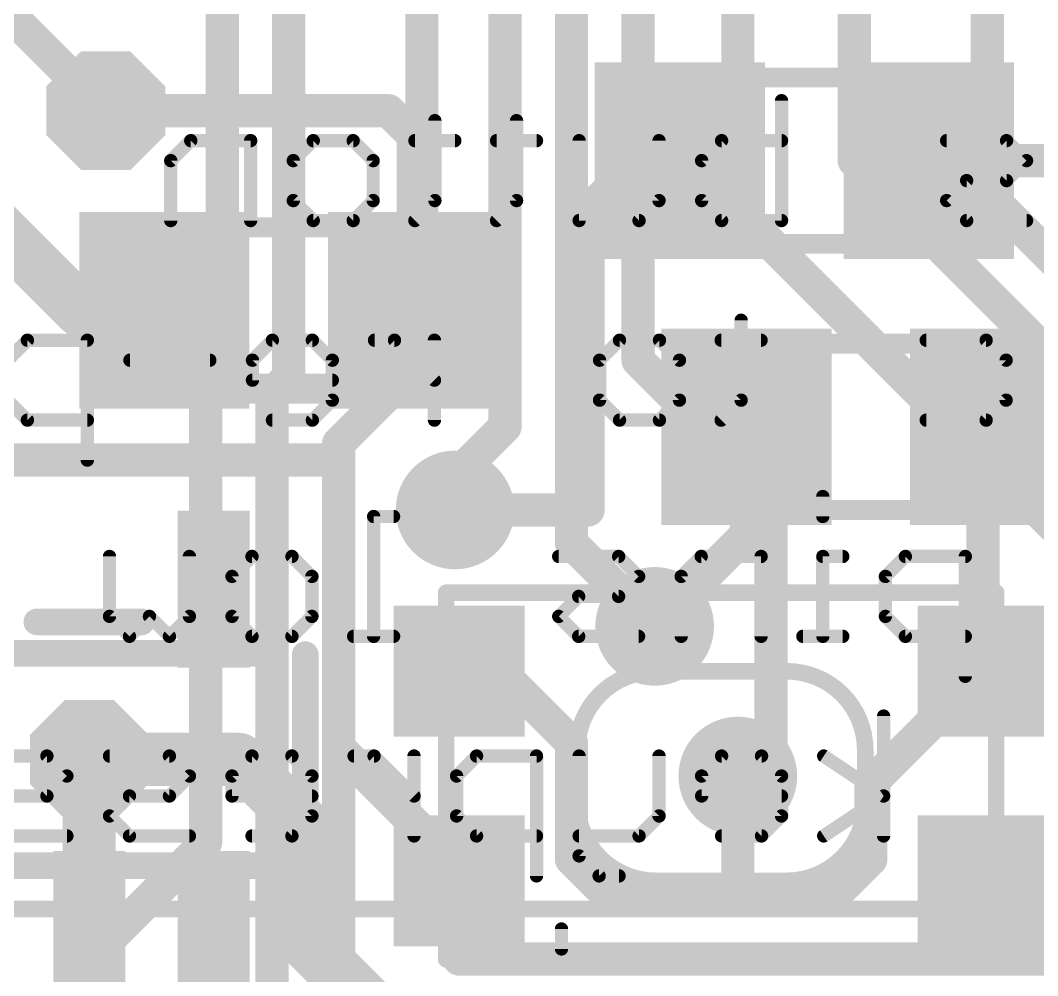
# Model space of a CAD drawing. Extents: x -8.4 to 31.7, y -7.2 to 47.3.
# Drawn here: x 6.97 to 14.74, y 3.17 to 10.47 of the extents above; entities that cross this region are included whole.
import ezdxf

# ---------------------------------------------------------------- set-up
doc = ezdxf.new("R2010")
doc.units = 0
for name, color, linetype in [('1', 12, 'CONTINUOUS'), ('16', 132, 'CONTINUOUS'), ('18', 110, 'CONTINUOUS'), ('21', 4, 'CONTINUOUS'), ('22', 6, 'CONTINUOUS'), ('51', 253, 'CONTINUOUS')]:
    doc.layers.add(name, color=color, linetype=linetype)

# ---------------------------------------------------------------- blocks, each defined once
blk = doc.blocks.new('RECT')
blk.add_solid([(-0.5, -0.5), (0.5, -0.5), (-0.5, 0.5), (0.5, 0.5)])
blk = doc.blocks.new('ROUNDV')
at = {"const_width": 0.5}
blk.add_lwpolyline([(0, -0.25, 1), (0, 0.25, 1), (0, -0.25)], format="xyb", dxfattribs=at)
blk = doc.blocks.new('OCTAGONV')
at = {"const_width": 0.5}
blk.add_lwpolyline([(-0.25, -0.1036), (-0.25, 0.1036), (-0.1036, 0.25), (0.1036, 0.25), (0.25, 0.1036), (0.25, -0.1036), (0.1036, -0.25), (-0.1036, -0.25), (-0.25, -0.1036), (-0.25, 0.1036)], dxfattribs=at)

msp = doc.modelspace()

# ---------------------------------------------------------------- linework, layer by layer
at = {"layer": '1'}
for points, const_width in [([(7.62, 9.779), (9.779, 9.779)], 0.254), ([(9.779, 9.779), (9.967, 9.591)], 0.254), ([(9.967, 9.591), (9.967, 8.255)], 0.254), ([(6.284, 9.398), (7.427, 8.255)], 0.4064), ([(11.303, 9.017), (11.684, 9.398)], 0.254), ([(11.684, 9.398), (12.004, 9.398)], 0.254), ([(13.904, 9.398), (15.367, 9.398)], 0.254), ([(11.303, 6.731), (11.303, 9.017)], 0.254), ([(7.427, 8.255), (8.067, 8.255)], 0.4064), ([(12.512, 7.366), (12.512, 6.543)], 0.254), ([(14.319, 7.273), (14.412, 7.366)], 0.254), ([(14.319, 5.499), (14.319, 7.273)], 0.254), ([(9.398, 7.112), (6.543, 7.112)], 0.254), ([(9.398, 4.915), (9.398, 7.112)], 0.254), ([(10.287, 6.731), (11.303, 6.731)], 0.254), ([(12.512, 6.543), (11.811, 5.842)], 0.254), ([(10.319, 5.499), (10.63, 5.499)], 0.254), ([(10.63, 5.499), (11.176, 4.953)], 0.254), ([(13.462, 4.642), (14.319, 5.499)], 0.254), ([(11.176, 4.953), (11.176, 4.064)], 0.254), ([(7.493, 3.5259), (7.493, 4.826)], 0.4064), ([(8.636, 4.826), (7.493, 4.826)], 0.4064), ([(9.144, 4.318), (8.636, 4.826)], 0.4064), ([(9.398, 4.915), (10.319, 3.994)], 0.254), ([(12.446, 4.699), (12.446, 3.81)], 0.254), ([(13.462, 4.064), (13.462, 4.642)], 0.254), ([(9.144, 3.429), (9.144, 4.318)], 0.4064), ([(10.319, 3.994), (10.319, 3.899)], 0.254), ([(11.176, 4.064), (11.43, 3.81)], 0.254), ([(13.208, 3.81), (13.462, 4.064)], 0.254), ([(10.319, 3.899), (10.319, 3.302)], 0.254), ([(14.319, 3.899), (14.319, 3.302)], 0.254), ([(11.43, 3.81), (12.446, 3.81)], 0.254), ([(12.446, 3.81), (13.208, 3.81)], 0.254), ([(8.443, 3.5259), (8.443, 2.54)], 0.254), ([(9.906, 2.667), (9.144, 3.429)], 0.4064), ([(10.319, 3.302), (14.319, 3.302)], 0.254), ([(14.319, 3.302), (17.399, 3.302)], 0.254)]:
    msp.add_lwpolyline(points, dxfattribs=dict(at, const_width=const_width))
for points, const_width in [([(7.62, 9.8425, 1), (7.62, 9.7155)], 0.127), ([(9.8239, 9.8239, 1), (9.7341, 9.7341)], 0.127), ([(9.779, 9.7155, 1), (9.779, 9.8425)], 0.127), ([(10.0305, 9.591, 1), (9.9035, 9.591)], 0.127), ([(9.9221, 9.5461, 1), (10.0119, 9.6359)], 0.127), ([(11.684, 9.4615, 1), (11.684, 9.3345)], 0.127), ([(11.7289, 9.3531, 1), (11.6391, 9.4429)], 0.127), ([(12.004, 9.3345, 1), (12.004, 9.4615)], 0.127), ([(13.904, 9.4615, 1), (13.904, 9.3345)], 0.127), ([(11.3665, 9.017, 1), (11.2395, 9.017)], 0.127), ([(11.2581, 9.0619, 1), (11.3479, 8.9721)], 0.127), ([(7.427, 8.3566, 1), (7.427, 8.1534)], 0.2032), ([(7.3552, 8.1832, 1), (7.4988, 8.3268)], 0.2032), ([(8.067, 8.1534, 1), (8.067, 8.3566)], 0.2032), ([(9.9035, 8.255, 1), (10.0305, 8.255)], 0.127), ([(12.5755, 7.366, 1), (12.4485, 7.366)], 0.127), ([(14.4569, 7.3211, 1), (14.3671, 7.4109)], 0.127), ([(14.3825, 7.273, 1), (14.2555, 7.273)], 0.127), ([(14.2741, 7.3179, 1), (14.3639, 7.2281)], 0.127), ([(9.4615, 7.112, 1), (9.3345, 7.112)], 0.127), ([(9.398, 7.0485, 1), (9.398, 7.1755)], 0.127), ([(10.287, 6.7945, 1), (10.287, 6.6675)], 0.127), ([(11.303, 6.6675, 1), (11.303, 6.7945)], 0.127), ([(11.2395, 6.731, 1), (11.3665, 6.731)], 0.127), ([(12.4485, 6.543, 1), (12.5755, 6.543)], 0.127), ([(12.5569, 6.4981, 1), (12.4671, 6.5879)], 0.127), ([(11.7661, 5.8869, 1), (11.8559, 5.7971)], 0.127), ([(10.319, 5.5625, 1), (10.319, 5.4355)], 0.127), ([(10.6749, 5.5439, 1), (10.5851, 5.4541)], 0.127), ([(10.63, 5.4355, 1), (10.63, 5.5625)], 0.127), ([(14.3639, 5.4541, 1), (14.2741, 5.5439)], 0.127), ([(14.2555, 5.499, 1), (14.3825, 5.499)], 0.127), ([(11.2395, 4.953, 1), (11.1125, 4.953)], 0.127), ([(11.1311, 4.9081, 1), (11.2209, 4.9979)], 0.127), ([(7.5946, 4.826, 1), (7.3914, 4.826)], 0.2032), ([(7.493, 4.9276, 1), (7.493, 4.7244)], 0.2032), ([(8.7078, 4.8978, 1), (8.5642, 4.7542)], 0.2032), ([(8.636, 4.7244, 1), (8.636, 4.9276)], 0.2032), ([(9.4429, 4.9599, 1), (9.3531, 4.8701)], 0.127), ([(9.3345, 4.915, 1), (9.4615, 4.915)], 0.127), ([(12.5095, 4.699, 1), (12.3825, 4.699)], 0.127), ([(13.5255, 4.642, 1), (13.3985, 4.642)], 0.127), ([(13.4171, 4.6869, 1), (13.5069, 4.5971)], 0.127), ([(9.2456, 4.318, 1), (9.0424, 4.318)], 0.2032), ([(9.0722, 4.2462, 1), (9.2158, 4.3898)], 0.2032), ([(10.3825, 3.994, 1), (10.2555, 3.994)], 0.127), ([(11.2209, 4.1089, 1), (11.1311, 4.0191)], 0.127), ([(11.1125, 4.064, 1), (11.2395, 4.064)], 0.127), ([(13.3985, 4.064, 1), (13.5255, 4.064)], 0.127), ([(13.5069, 4.0191, 1), (13.4171, 4.1089)], 0.127), ([(10.2741, 3.9491, 1), (10.3639, 4.0389)], 0.127), ([(10.3825, 3.899, 1), (10.2555, 3.899)], 0.127), ([(10.2555, 3.899, 1), (10.3825, 3.899)], 0.127), ([(14.3825, 3.899, 1), (14.2555, 3.899)], 0.127), ([(11.43, 3.8735, 1), (11.43, 3.7465)], 0.127), ([(11.3851, 3.7651, 1), (11.4749, 3.8549)], 0.127), ([(12.446, 3.8735, 1), (12.446, 3.7465)], 0.127), ([(12.446, 3.7465, 1), (12.446, 3.8735)], 0.127), ([(13.1631, 3.8549, 1), (13.2529, 3.7651)], 0.127), ([(13.208, 3.7465, 1), (13.208, 3.8735)], 0.127), ([(12.3825, 3.81, 1), (12.5095, 3.81)], 0.127), ([(8.5065, 3.5259, 1), (8.3795, 3.5259)], 0.127), ([(7.3914, 3.5259, 1), (7.5946, 3.5259)], 0.2032), ([(9.2158, 3.5008, 1), (9.0722, 3.3572)], 0.2032), ([(9.0424, 3.429, 1), (9.2456, 3.429)], 0.2032), ([(10.319, 3.3655, 1), (10.319, 3.2385)], 0.127), ([(14.319, 3.3655, 1), (14.319, 3.2385)], 0.127), ([(14.319, 3.2385, 1), (14.319, 3.3655)], 0.127), ([(10.2555, 3.302, 1), (10.3825, 3.302)], 0.127), ([(14.2555, 3.302, 1), (14.3825, 3.302)], 0.127)]:
    msp.add_lwpolyline(points, format="xyb", dxfattribs=dict(at, const_width=const_width))
at = {"layer": '16', "const_width": 0.254}
for points in [[(12.446, 9.017), (12.446, 17.272)], [(10.033, 7.874), (10.033, 14.351)], [(9.017, 7.747), (9.017, 14.224)], [(13.335, 9.398), (13.335, 13.97)], [(10.668, 7.366), (10.668, 13.716)], [(11.176, 6.477), (11.176, 13.462)], [(11.684, 7.874), (11.684, 13.081)], [(8.509, 8.001), (8.509, 10.795)], [(7.62, 9.779), (6.731, 10.668)], [(14.351, 10.668), (14.351, 9.144)], [(13.335, 9.398), (17.018, 5.715)], [(14.351, 9.144), (18.542, 4.953)], [(15.875, 5.588), (12.446, 9.017)], [(8.382, 7.874), (8.509, 8.001)], [(8.382, 4.191), (8.382, 7.874)], [(9.398, 7.239), (10.033, 7.874)], [(12.7, 6.858), (11.684, 7.874)], [(8.89, 7.62), (9.017, 7.747)], [(8.89, 2.54), (8.89, 7.62)], [(10.287, 6.985), (10.668, 7.366)], [(9.398, 3.302), (9.398, 7.239)], [(10.287, 6.731), (10.287, 6.985)], [(12.7, 4.953), (12.7, 6.858)], [(11.811, 5.842), (11.176, 6.477)], [(12.446, 4.699), (12.7, 4.953)], [(7.62, 3.429), (8.382, 4.191)], [(7.62, 1.27), (7.62, 3.429)], [(10.033, 2.667), (9.398, 3.302)]]:
    msp.add_lwpolyline(points, dxfattribs=at)
at = {"layer": '16', "const_width": 0.127}
for points in [[(7.5751, 9.7341, 1), (7.6649, 9.8239)], [(13.3799, 9.4429, 1), (13.2901, 9.3531)], [(13.2715, 9.398, 1), (13.3985, 9.398)], [(14.3959, 9.1889, 1), (14.3061, 9.0991)], [(14.2875, 9.144, 1), (14.4145, 9.144)], [(12.4909, 9.0619, 1), (12.4011, 8.9721)], [(12.3825, 9.017, 1), (12.5095, 9.017)], [(8.5539, 7.9561, 1), (8.4641, 8.0459)], [(8.4455, 8.001, 1), (8.5725, 8.001)], [(8.4455, 7.874, 1), (8.3185, 7.874)], [(8.3371, 7.9189, 1), (8.4269, 7.8291)], [(9.9695, 7.874, 1), (10.0965, 7.874)], [(10.0779, 7.8291, 1), (9.9881, 7.9189)], [(11.7289, 7.9189, 1), (11.6391, 7.8291)], [(11.6205, 7.874, 1), (11.7475, 7.874)], [(9.0619, 7.7021, 1), (8.9721, 7.7919)], [(8.9535, 7.747, 1), (9.0805, 7.747)], [(8.9535, 7.62, 1), (8.8265, 7.62)], [(8.8451, 7.6649, 1), (8.9349, 7.5751)], [(10.7129, 7.3211, 1), (10.6231, 7.4109)], [(10.6045, 7.366, 1), (10.7315, 7.366)], [(9.4615, 7.239, 1), (9.3345, 7.239)], [(9.3531, 7.2839, 1), (9.4429, 7.1941)], [(10.3505, 6.985, 1), (10.2235, 6.985)], [(10.2421, 7.0299, 1), (10.3319, 6.9401)], [(12.7635, 6.858, 1), (12.6365, 6.858)], [(12.6551, 6.8131, 1), (12.7449, 6.9029)], [(10.2235, 6.731, 1), (10.3505, 6.731)], [(11.2209, 6.5219, 1), (11.1311, 6.4321)], [(11.1125, 6.477, 1), (11.2395, 6.477)], [(11.7661, 5.7971, 1), (11.8559, 5.8869)], [(12.7449, 4.9081, 1), (12.6551, 4.9979)], [(12.6365, 4.953, 1), (12.7635, 4.953)], [(12.4011, 4.7439, 1), (12.4909, 4.6541)], [(8.4269, 4.1461, 1), (8.3371, 4.2359)], [(8.3185, 4.191, 1), (8.4455, 4.191)], [(7.6835, 3.429, 1), (7.5565, 3.429)], [(7.5751, 3.4739, 1), (7.6649, 3.3841)], [(9.4429, 3.3469, 1), (9.3531, 3.2571)], [(9.3345, 3.302, 1), (9.4615, 3.302)]]:
    msp.add_lwpolyline(points, format="xyb", dxfattribs=at)
at = {"layer": '21'}
for points, const_width in [([(10.219, 3.299), (10.219, 6.099)], 0.127), ([(10.219, 6.099), (14.419, 6.099)], 0.127), ([(14.419, 6.099), (14.419, 3.299)], 0.127), ([(7.093, 5.876), (7.893, 5.876)], 0.2032), ([(9.143, 5.626), (9.143, 4.026)], 0.2032), ([(11.819, 5.499), (12.819, 5.499)], 0.127), ([(11.219, 4.499), (11.219, 4.899)], 0.127), ([(13.419, 4.899), (13.419, 4.499)], 0.127), ([(12.819, 3.899), (11.819, 3.899)], 0.127), ([(14.419, 3.299), (10.219, 3.299)], 0.127)]:
    msp.add_lwpolyline(points, dxfattribs=dict(at, const_width=const_width))
for points, const_width in [([(10.2508, 6.099, 1), (10.1873, 6.099)], 0.0635), ([(10.219, 6.1307, 1), (10.219, 6.0673)], 0.0635), ([(14.4508, 6.099, 1), (14.3872, 6.099)], 0.0635), ([(14.419, 6.0673, 1), (14.419, 6.1307)], 0.0635), ([(7.093, 5.9268, 1), (7.093, 5.8252)], 0.1016), ([(7.893, 5.8252, 1), (7.893, 5.9268)], 0.1016), ([(9.1938, 5.626, 1), (9.0922, 5.626)], 0.1016), ([(11.819, 5.499, 0.4142), (11.219, 4.899)], 0.127), ([(11.819, 5.5308, 1), (11.819, 5.4673)], 0.0635), ([(11.819, 5.4673, 1), (11.819, 5.5308)], 0.0635), ([(12.819, 5.5308, 1), (12.819, 5.4673)], 0.0635), ([(13.419, 4.899, 0.4142), (12.819, 5.499)], 0.127), ([(12.819, 5.4673, 1), (12.819, 5.5308)], 0.0635), ([(11.2508, 4.899, 1), (11.1873, 4.899)], 0.0635), ([(11.1873, 4.899, 1), (11.2508, 4.899)], 0.0635), ([(13.4508, 4.899, 1), (13.3872, 4.899)], 0.0635), ([(13.3872, 4.899, 1), (13.4508, 4.899)], 0.0635), ([(11.219, 4.499, 0.4142), (11.819, 3.899)], 0.127), ([(11.2508, 4.499, 1), (11.1873, 4.499)], 0.0635), ([(11.1873, 4.499, 1), (11.2508, 4.499)], 0.0635), ([(12.819, 3.899, 0.4142), (13.419, 4.499)], 0.127), ([(13.4508, 4.499, 1), (13.3872, 4.499)], 0.0635), ([(13.3872, 4.499, 1), (13.4508, 4.499)], 0.0635), ([(9.0922, 4.026, 1), (9.1938, 4.026)], 0.1016), ([(11.819, 3.9308, 1), (11.819, 3.8672)], 0.0635), ([(11.819, 3.8672, 1), (11.819, 3.9308)], 0.0635), ([(12.819, 3.9308, 1), (12.819, 3.8672)], 0.0635), ([(12.819, 3.8672, 1), (12.819, 3.9308)], 0.0635), ([(10.219, 3.3308, 1), (10.219, 3.2673)], 0.0635), ([(14.419, 3.2673, 1), (14.419, 3.3308)], 0.0635), ([(10.1873, 3.299, 1), (10.2508, 3.299)], 0.0635), ([(14.3872, 3.299, 1), (14.4508, 3.299)], 0.0635)]:
    msp.add_lwpolyline(points, format="xyb", dxfattribs=dict(at, const_width=const_width))
at = {"layer": '22'}
for points, const_width in [([(12.78, 9.856), (12.78, 8.9408)], 0.1016), ([(10.1328, 9.7035), (10.1328, 9.0933)], 0.1016), ([(10.7564, 9.7035), (10.7564, 9.0933)], 0.1016), ([(8.2685, 9.5509), (8.116, 9.3984)], 0.1016), ([(8.7261, 9.5509), (8.2685, 9.5509)], 0.1016), ([(8.7261, 8.9408), (8.7261, 9.5509)], 0.1016), ([(9.0515, 9.3984), (9.204, 9.5509)], 0.1016), ([(9.204, 9.5509), (9.5091, 9.5509)], 0.1016), ([(9.5091, 9.5509), (9.6616, 9.3984)], 0.1016), ([(10.2853, 9.5509), (9.9802, 9.5509)], 0.1016), ([(10.909, 9.5509), (10.6039, 9.5509)], 0.1016), ([(11.2344, 8.9408), (11.2344, 9.5509)], 0.1016), ([(11.8445, 9.5509), (11.8445, 9.0933)], 0.1016), ([(12.1699, 9.3984), (12.3224, 9.5509)], 0.1016), ([(12.3224, 9.5509), (12.78, 9.5509)], 0.1016), ([(14.4985, 9.5509), (14.0409, 9.5509)], 0.1016), ([(14.651, 9.3984), (14.4985, 9.5509)], 0.1016), ([(8.116, 9.3984), (8.116, 8.9408)], 0.1016), ([(9.0515, 9.0933), (9.0515, 9.3984)], 0.1016), ([(9.6616, 9.3984), (9.6616, 9.0933)], 0.1016), ([(12.1699, 9.0933), (12.1699, 9.3984)], 0.1016), ([(14.4985, 9.2459), (14.651, 9.3984)], 0.1016), ([(14.0409, 9.0933), (14.1935, 9.2459)], 0.1016), ([(14.1935, 9.2459), (14.4985, 9.2459)], 0.1016), ([(9.204, 8.9408), (9.0515, 9.0933)], 0.1016), ([(9.6616, 9.0933), (9.5091, 8.9408)], 0.1016), ([(10.1328, 9.0933), (9.9802, 8.9408)], 0.1016), ([(10.7564, 9.0933), (10.6039, 8.9408)], 0.1016), ([(11.8445, 9.0933), (11.692, 8.9408)], 0.1016), ([(12.3224, 8.9408), (12.1699, 9.0933)], 0.1016), ([(14.1935, 8.9408), (14.0409, 9.0933)], 0.1016), ([(9.5091, 8.9408), (9.204, 8.9408)], 0.1016), ([(11.692, 8.9408), (11.2344, 8.9408)], 0.1016), ([(12.78, 8.9408), (12.3224, 8.9408)], 0.1016), ([(14.651, 8.9408), (14.1935, 8.9408)], 0.1016), ([(12.4716, 8.1795), (12.4716, 7.5693)], 0.1016), ([(7.0211, 8.0269), (6.8686, 7.8744)], 0.1016), ([(7.4787, 8.0269), (7.0211, 8.0269)], 0.1016), ([(7.4787, 7.1117), (7.4787, 8.0269)], 0.1016), ([(8.8922, 8.0269), (8.7397, 7.8744)], 0.1016), ([(9.1972, 8.0269), (8.8922, 8.0269)], 0.1016), ([(9.3498, 7.8744), (9.1972, 8.0269)], 0.1016), ([(9.8243, 8.0269), (9.6718, 8.0269)], 0.1016), ([(10.1294, 7.7219), (9.8243, 8.0269)], 0.1016), ([(10.1294, 7.4168), (10.1294, 8.0269)], 0.1016), ([(11.3903, 7.8744), (11.5428, 8.0269)], 0.1016), ([(11.5428, 8.0269), (11.8479, 8.0269)], 0.1016), ([(11.8479, 8.0269), (12.0004, 7.8744)], 0.1016), ([(12.6241, 8.0269), (12.319, 8.0269)], 0.1016), ([(13.885, 8.0269), (14.3426, 8.0269)], 0.1016), ([(14.3426, 8.0269), (14.4951, 7.8744)], 0.1016), ([(8.4143, 7.8744), (7.8041, 7.8744)], 0.1016), ([(8.7397, 7.8744), (8.7397, 7.7219)], 0.1016), ([(9.3498, 7.5693), (9.3498, 7.8744)], 0.1016), ([(11.3903, 7.5693), (11.3903, 7.8744)], 0.1016), ([(12.0004, 7.8744), (12.0004, 7.5693)], 0.1016), ([(14.4951, 7.8744), (14.4951, 7.5693)], 0.1016), ([(8.7397, 7.7219), (9.3498, 7.7219)], 0.1016), ([(6.8686, 7.5693), (7.0211, 7.4168)], 0.1016), ([(9.1972, 7.4168), (9.3498, 7.5693)], 0.1016), ([(11.5428, 7.4168), (11.3903, 7.5693)], 0.1016), ([(12.0004, 7.5693), (11.8479, 7.4168)], 0.1016), ([(12.4716, 7.5693), (12.319, 7.4168)], 0.1016), ([(14.4951, 7.5693), (14.3426, 7.4168)], 0.1016), ([(7.0211, 7.4168), (7.4787, 7.4168)], 0.1016), ([(8.8922, 7.4168), (9.1972, 7.4168)], 0.1016), ([(11.8479, 7.4168), (11.5428, 7.4168)], 0.1016), ([(14.3426, 7.4168), (13.885, 7.4168)], 0.1016), ([(13.0952, 6.8335), (13.0952, 6.681)], 0.1016), ([(9.8175, 6.681), (9.665, 6.681)], 0.1016), ([(9.665, 6.681), (9.665, 5.7658)], 0.1016), ([(7.6482, 5.9183), (7.6482, 6.3759)], 0.1016), ([(8.2583, 6.3759), (8.2583, 5.9183)], 0.1016), ([(8.5837, 6.2234), (8.7363, 6.3759)], 0.1016), ([(8.7363, 6.3759), (9.0413, 6.3759)], 0.1016), ([(9.0413, 6.3759), (9.1939, 6.2234)], 0.1016), ([(11.536, 6.3759), (11.0785, 6.3759)], 0.1016), ([(11.6886, 6.2234), (11.536, 6.3759)], 0.1016), ([(12.1665, 6.3759), (12.014, 6.2234)], 0.1016), ([(12.6241, 6.3759), (12.1665, 6.3759)], 0.1016), ([(12.6241, 5.7658), (12.6241, 6.3759)], 0.1016), ([(13.2478, 6.3759), (13.0952, 6.3759)], 0.1016), ([(13.0952, 6.3759), (13.0952, 5.7658)], 0.1016), ([(13.7257, 6.3759), (13.5732, 6.2234)], 0.1016), ([(14.1833, 6.3759), (13.7257, 6.3759)], 0.1016), ([(14.1833, 5.4607), (14.1833, 6.3759)], 0.1016), ([(8.5837, 5.9183), (8.5837, 6.2234)], 0.1016), ([(9.1939, 6.2234), (9.1939, 5.9183)], 0.1016), ([(11.536, 6.0709), (11.6886, 6.2234)], 0.1016), ([(12.014, 6.2234), (12.014, 5.7658)], 0.1016), ([(13.5732, 6.2234), (13.5732, 5.9183)], 0.1016), ([(11.0785, 5.9183), (11.231, 6.0709)], 0.1016), ([(11.231, 6.0709), (11.536, 6.0709)], 0.1016), ([(7.8007, 5.7658), (7.6482, 5.9183)], 0.1016), ([(7.9533, 5.9183), (7.8007, 5.7658)], 0.1016), ([(8.1058, 5.7658), (7.9533, 5.9183)], 0.1016), ([(8.2583, 5.9183), (8.1058, 5.7658)], 0.1016), ([(8.7363, 5.7658), (8.5837, 5.9183)], 0.1016), ([(9.1939, 5.9183), (9.0413, 5.7658)], 0.1016), ([(11.231, 5.7658), (11.0785, 5.9183)], 0.1016), ([(13.5732, 5.9183), (13.7257, 5.7658)], 0.1016), ([(9.0413, 5.7658), (8.7363, 5.7658)], 0.1016), ([(9.8175, 5.7658), (9.5125, 5.7658)], 0.1016), ([(11.6886, 5.7658), (11.231, 5.7658)], 0.1016), ([(13.2478, 5.7658), (12.9427, 5.7658)], 0.1016), ([(13.7257, 5.7658), (14.1833, 5.7658)], 0.1016), ([(13.5596, 4.2418), (13.5596, 5.157)], 0.1016), ([(7.1703, 4.8519), (6.7127, 4.8519)], 0.1016), ([(7.3228, 4.6994), (7.1703, 4.8519)], 0.1016), ([(8.1058, 4.8519), (7.6482, 4.8519)], 0.1016), ([(8.2583, 4.6994), (8.1058, 4.8519)], 0.1016), ([(8.7363, 4.8519), (8.5837, 4.6994)], 0.1016), ([(9.0413, 4.8519), (8.7363, 4.8519)], 0.1016), ([(9.1939, 4.6994), (9.0413, 4.8519)], 0.1016), ([(9.6684, 4.8519), (9.5159, 4.8519)], 0.1016), ([(9.9735, 4.5469), (9.6684, 4.8519)], 0.1016), ([(9.9735, 4.2418), (9.9735, 4.8519)], 0.1016), ([(10.4514, 4.8519), (10.2989, 4.6994)], 0.1016), ([(10.909, 4.8519), (10.4514, 4.8519)], 0.1016), ([(10.909, 3.9367), (10.909, 4.8519)], 0.1016), ([(11.2344, 4.8519), (11.2344, 4.0893)], 0.1016), ([(11.8445, 4.8519), (11.8445, 4.3943)], 0.1016), ([(12.3224, 4.8519), (12.1699, 4.6994)], 0.1016), ([(12.6275, 4.8519), (12.3224, 4.8519)], 0.1016), ([(12.78, 4.6994), (12.6275, 4.8519)], 0.1016), ([(13.5596, 4.5469), (13.102, 4.8519)], 0.1016), ([(7.1703, 4.5469), (7.3228, 4.6994)], 0.1016), ([(8.1058, 4.5469), (8.2583, 4.6994)], 0.1016), ([(8.5837, 4.6994), (8.5837, 4.5469)], 0.1016), ([(9.1939, 4.3943), (9.1939, 4.6994)], 0.1016), ([(10.2989, 4.6994), (10.2989, 4.3943)], 0.1016), ([(12.1699, 4.6994), (12.1699, 4.5469)], 0.1016), ([(12.78, 4.3943), (12.78, 4.6994)], 0.1016), ([(6.8652, 4.5469), (7.1703, 4.5469)], 0.1016), ([(7.6482, 4.3943), (7.8007, 4.5469)], 0.1016), ([(7.8007, 4.5469), (8.1058, 4.5469)], 0.1016), ([(8.5837, 4.5469), (9.1939, 4.5469)], 0.1016), ([(12.1699, 4.5469), (12.78, 4.5469)], 0.1016), ([(13.102, 4.2418), (13.5596, 4.5469)], 0.1016), ([(7.8007, 4.2418), (7.6482, 4.3943)], 0.1016), ([(9.0413, 4.2418), (9.1939, 4.3943)], 0.1016), ([(10.2989, 4.3943), (10.4514, 4.2418)], 0.1016), ([(11.8445, 4.3943), (11.692, 4.2418)], 0.1016), ([(12.6275, 4.2418), (12.78, 4.3943)], 0.1016), ([(7.3228, 4.2418), (6.8652, 4.2418)], 0.1016), ([(8.2583, 4.2418), (7.8007, 4.2418)], 0.1016), ([(8.7363, 4.2418), (9.0413, 4.2418)], 0.1016), ([(10.4514, 4.2418), (10.909, 4.2418)], 0.1016), ([(11.692, 4.2418), (11.2344, 4.2418)], 0.1016), ([(12.3224, 4.2418), (12.6275, 4.2418)], 0.1016), ([(11.2344, 4.0893), (11.3869, 3.9367)], 0.1016), ([(11.3869, 3.9367), (11.5394, 3.9367)], 0.1016), ([(19.304, 3.683), (3.556, 3.683)], 0.127), ([(11.0997, 3.5315), (11.0997, 3.379)], 0.1016)]:
    msp.add_lwpolyline(points, dxfattribs=dict(at, const_width=const_width))
at = {"layer": '22', "const_width": 0.0508}
for points in [[(12.8054, 9.856, 1), (12.7546, 9.856)], [(10.1582, 9.7035, 1), (10.1074, 9.7035)], [(10.7818, 9.7035, 1), (10.731, 9.7035)], [(8.2685, 9.5763, 1), (8.2685, 9.5255)], [(8.2865, 9.533, 1), (8.2505, 9.5689)], [(8.7515, 9.5509, 1), (8.7007, 9.5509)], [(8.7261, 9.5255, 1), (8.7261, 9.5763)], [(9.204, 9.5763, 1), (9.204, 9.5255)], [(9.222, 9.533, 1), (9.1861, 9.5689)], [(9.527, 9.5689, 1), (9.4911, 9.533)], [(9.5091, 9.5255, 1), (9.5091, 9.5763)], [(9.9802, 9.5763, 1), (9.9802, 9.5255)], [(10.2853, 9.5255, 1), (10.2853, 9.5763)], [(10.6039, 9.5763, 1), (10.6039, 9.5255)], [(10.909, 9.5255, 1), (10.909, 9.5763)], [(11.2598, 9.5509, 1), (11.209, 9.5509)], [(11.8699, 9.5509, 1), (11.8191, 9.5509)], [(12.3224, 9.5763, 1), (12.3224, 9.5255)], [(12.3404, 9.533, 1), (12.3045, 9.5689)], [(12.78, 9.5255, 1), (12.78, 9.5763)], [(14.0409, 9.5763, 1), (14.0409, 9.5255)], [(14.5165, 9.5689, 1), (14.4806, 9.533)], [(14.4985, 9.5255, 1), (14.4985, 9.5763)], [(8.098, 9.4164, 1), (8.1339, 9.3804)], [(8.1414, 9.3984, 1), (8.0906, 9.3984)], [(9.0335, 9.4164, 1), (9.0695, 9.3804)], [(9.0769, 9.3984, 1), (9.0261, 9.3984)], [(9.687, 9.3984, 1), (9.6362, 9.3984)], [(9.6437, 9.3804, 1), (9.6796, 9.4164)], [(12.1519, 9.4164, 1), (12.1879, 9.3804)], [(12.1953, 9.3984, 1), (12.1445, 9.3984)], [(14.669, 9.3804, 1), (14.6331, 9.4164)], [(14.6331, 9.3804, 1), (14.669, 9.4164)], [(14.1935, 9.2713, 1), (14.1935, 9.2205)], [(14.2114, 9.2279, 1), (14.1755, 9.2638)], [(14.4806, 9.2638, 1), (14.5165, 9.2279)], [(14.4985, 9.2205, 1), (14.4985, 9.2713)], [(9.0695, 9.1113, 1), (9.0335, 9.0754)], [(9.0261, 9.0933, 1), (9.0769, 9.0933)], [(9.6362, 9.0933, 1), (9.687, 9.0933)], [(9.6796, 9.0754, 1), (9.6437, 9.1113)], [(10.1074, 9.0933, 1), (10.1582, 9.0933)], [(10.1507, 9.0754, 1), (10.1148, 9.1113)], [(10.731, 9.0933, 1), (10.7818, 9.0933)], [(10.7744, 9.0754, 1), (10.7385, 9.1113)], [(11.8191, 9.0933, 1), (11.8699, 9.0933)], [(11.8625, 9.0754, 1), (11.8265, 9.1113)], [(12.1879, 9.1113, 1), (12.1519, 9.0754)], [(12.1445, 9.0933, 1), (12.1953, 9.0933)], [(14.0589, 9.1113, 1), (14.023, 9.0754)], [(14.023, 9.1113, 1), (14.0589, 9.0754)], [(8.0906, 8.9408, 1), (8.1414, 8.9408)], [(8.7007, 8.9408, 1), (8.7515, 8.9408)], [(9.204, 8.9662, 1), (9.204, 8.9154)], [(9.1861, 8.9228, 1), (9.222, 8.9588)], [(9.4911, 8.9588, 1), (9.527, 8.9228)], [(9.5091, 8.9154, 1), (9.5091, 8.9662)], [(9.9623, 8.9588, 1), (9.9982, 8.9228)], [(10.586, 8.9588, 1), (10.6219, 8.9228)], [(11.2344, 8.9662, 1), (11.2344, 8.9154)], [(11.209, 8.9408, 1), (11.2598, 8.9408)], [(11.674, 8.9588, 1), (11.7099, 8.9228)], [(11.692, 8.9154, 1), (11.692, 8.9662)], [(12.3224, 8.9662, 1), (12.3224, 8.9154)], [(12.3045, 8.9228, 1), (12.3404, 8.9588)], [(12.7546, 8.9408, 1), (12.8054, 8.9408)], [(12.78, 8.9154, 1), (12.78, 8.9662)], [(14.1935, 8.9662, 1), (14.1935, 8.9154)], [(14.1755, 8.9228, 1), (14.2114, 8.9588)], [(14.651, 8.9154, 1), (14.651, 8.9662)], [(12.497, 8.1795, 1), (12.4462, 8.1795)], [(7.0211, 8.0523, 1), (7.0211, 8.0015)], [(7.0391, 8.009, 1), (7.0032, 8.0449)], [(7.5041, 8.0269, 1), (7.4533, 8.0269)], [(7.4787, 8.0015, 1), (7.4787, 8.0523)], [(8.8922, 8.0523, 1), (8.8922, 8.0015)], [(8.9101, 8.009, 1), (8.8742, 8.0449)], [(9.2152, 8.0449, 1), (9.1793, 8.009)], [(9.1972, 8.0015, 1), (9.1972, 8.0523)], [(9.6718, 8.0523, 1), (9.6718, 8.0015)], [(9.8423, 8.0449, 1), (9.8064, 8.009)], [(9.8243, 8.0015, 1), (9.8243, 8.0523)], [(10.1548, 8.0269, 1), (10.104, 8.0269)], [(11.5428, 8.0523, 1), (11.5428, 8.0015)], [(11.5608, 8.009, 1), (11.5249, 8.0449)], [(11.8658, 8.0449, 1), (11.8299, 8.009)], [(11.8479, 8.0015, 1), (11.8479, 8.0523)], [(12.319, 8.0523, 1), (12.319, 8.0015)], [(12.6241, 8.0015, 1), (12.6241, 8.0523)], [(13.885, 8.0523, 1), (13.885, 8.0015)], [(14.3606, 8.0449, 1), (14.3246, 8.009)], [(14.3426, 8.0015, 1), (14.3426, 8.0523)], [(7.8041, 7.8998, 1), (7.8041, 7.849)], [(8.4143, 7.849, 1), (8.4143, 7.8998)], [(8.7651, 7.8744, 1), (8.7143, 7.8744)], [(9.3752, 7.8744, 1), (9.3244, 7.8744)], [(11.4157, 7.8744, 1), (11.3649, 7.8744)], [(12.0258, 7.8744, 1), (11.975, 7.8744)], [(14.5205, 7.8744, 1), (14.4697, 7.8744)], [(8.7217, 7.8924, 1), (8.7576, 7.8564)], [(9.3318, 7.8564, 1), (9.3677, 7.8924)], [(11.3723, 7.8924, 1), (11.4083, 7.8564)], [(11.9824, 7.8564, 1), (12.0184, 7.8924)], [(14.4772, 7.8564, 1), (14.5131, 7.8924)], [(8.7397, 7.7473, 1), (8.7397, 7.6965)], [(9.3498, 7.6965, 1), (9.3498, 7.7473)], [(8.7143, 7.7219, 1), (8.7651, 7.7219)], [(10.1114, 7.7039, 1), (10.1473, 7.7398)], [(9.3677, 7.5514, 1), (9.3318, 7.5873)], [(11.4083, 7.5873, 1), (11.3723, 7.5514)], [(12.0184, 7.5514, 1), (11.9824, 7.5873)], [(12.4895, 7.5514, 1), (12.4536, 7.5873)], [(14.5131, 7.5514, 1), (14.4772, 7.5873)], [(9.3244, 7.5693, 1), (9.3752, 7.5693)], [(11.3649, 7.5693, 1), (11.4157, 7.5693)], [(11.975, 7.5693, 1), (12.0258, 7.5693)], [(12.4462, 7.5693, 1), (12.497, 7.5693)], [(14.4697, 7.5693, 1), (14.5205, 7.5693)], [(7.0211, 7.4422, 1), (7.0211, 7.3914)], [(7.0032, 7.3988, 1), (7.0391, 7.4348)], [(7.4787, 7.3914, 1), (7.4787, 7.4422)], [(8.8922, 7.4422, 1), (8.8922, 7.3914)], [(9.1793, 7.4348, 1), (9.2152, 7.3988)], [(9.1972, 7.3914, 1), (9.1972, 7.4422)], [(11.5428, 7.4422, 1), (11.5428, 7.3914)], [(11.5249, 7.3988, 1), (11.5608, 7.4348)], [(11.8299, 7.4348, 1), (11.8658, 7.3988)], [(11.8479, 7.3914, 1), (11.8479, 7.4422)], [(12.3011, 7.4348, 1), (12.337, 7.3988)], [(13.885, 7.4422, 1), (13.885, 7.3914)], [(14.3246, 7.4348, 1), (14.3606, 7.3988)], [(14.3426, 7.3914, 1), (14.3426, 7.4422)], [(10.104, 7.4168, 1), (10.1548, 7.4168)], [(7.4533, 7.1117, 1), (7.5041, 7.1117)], [(13.1206, 6.8335, 1), (13.0698, 6.8335)], [(9.665, 6.7064, 1), (9.665, 6.6556)], [(9.6904, 6.681, 1), (9.6396, 6.681)], [(9.8175, 6.6556, 1), (9.8175, 6.7064)], [(13.0698, 6.681, 1), (13.1206, 6.681)], [(7.6736, 6.3759, 1), (7.6228, 6.3759)], [(8.2837, 6.3759, 1), (8.2329, 6.3759)], [(8.7363, 6.4013, 1), (8.7363, 6.3505)], [(8.7542, 6.358, 1), (8.7183, 6.3939)], [(9.0593, 6.3939, 1), (9.0234, 6.358)], [(9.0413, 6.3505, 1), (9.0413, 6.4013)], [(11.0785, 6.4013, 1), (11.0785, 6.3505)], [(11.554, 6.3939, 1), (11.5181, 6.358)], [(11.536, 6.3505, 1), (11.536, 6.4013)], [(12.1665, 6.4013, 1), (12.1665, 6.3505)], [(12.1845, 6.358, 1), (12.1485, 6.3939)], [(12.6495, 6.3759, 1), (12.5987, 6.3759)], [(12.6241, 6.3505, 1), (12.6241, 6.4013)], [(13.0952, 6.4013, 1), (13.0952, 6.3505)], [(13.1206, 6.3759, 1), (13.0698, 6.3759)], [(13.2478, 6.3505, 1), (13.2478, 6.4013)], [(13.7257, 6.4013, 1), (13.7257, 6.3505)], [(13.7437, 6.358, 1), (13.7077, 6.3939)], [(14.2087, 6.3759, 1), (14.1579, 6.3759)], [(14.1833, 6.3505, 1), (14.1833, 6.4013)], [(8.6091, 6.2234, 1), (8.5583, 6.2234)], [(8.5658, 6.2414, 1), (8.6017, 6.2054)], [(9.2193, 6.2234, 1), (9.1685, 6.2234)], [(9.1759, 6.2054, 1), (9.2118, 6.2414)], [(11.7065, 6.2054, 1), (11.6706, 6.2414)], [(11.6706, 6.2054, 1), (11.7065, 6.2414)], [(11.996, 6.2414, 1), (12.0319, 6.2054)], [(12.0394, 6.2234, 1), (11.9886, 6.2234)], [(13.5552, 6.2414, 1), (13.5911, 6.2054)], [(13.5986, 6.2234, 1), (13.5478, 6.2234)], [(11.231, 6.0963, 1), (11.231, 6.0455)], [(11.2489, 6.0529, 1), (11.213, 6.0888)], [(11.5181, 6.0888, 1), (11.554, 6.0529)], [(11.536, 6.0455, 1), (11.536, 6.0963)], [(7.6228, 5.9183, 1), (7.6736, 5.9183)], [(7.6662, 5.9363, 1), (7.6303, 5.9004)], [(7.9712, 5.9363, 1), (7.9353, 5.9004)], [(7.9712, 5.9004, 1), (7.9353, 5.9363)], [(8.2329, 5.9183, 1), (8.2837, 5.9183)], [(8.2763, 5.9004, 1), (8.2404, 5.9363)], [(8.5583, 5.9183, 1), (8.6091, 5.9183)], [(8.6017, 5.9363, 1), (8.5658, 5.9004)], [(9.1685, 5.9183, 1), (9.2193, 5.9183)], [(9.2118, 5.9004, 1), (9.1759, 5.9363)], [(11.0964, 5.9363, 1), (11.0605, 5.9004)], [(11.0605, 5.9363, 1), (11.0964, 5.9004)], [(13.5911, 5.9363, 1), (13.5552, 5.9004)], [(13.5478, 5.9183, 1), (13.5986, 5.9183)], [(7.7828, 5.7838, 1), (7.8187, 5.7478)], [(7.7828, 5.7478, 1), (7.8187, 5.7838)], [(8.0878, 5.7838, 1), (8.1238, 5.7478)], [(8.0878, 5.7478, 1), (8.1238, 5.7838)], [(8.7363, 5.7912, 1), (8.7363, 5.7404)], [(8.7183, 5.7478, 1), (8.7542, 5.7838)], [(9.0234, 5.7838, 1), (9.0593, 5.7478)], [(9.0413, 5.7404, 1), (9.0413, 5.7912)], [(9.5125, 5.7912, 1), (9.5125, 5.7404)], [(9.6396, 5.7658, 1), (9.6904, 5.7658)], [(9.8175, 5.7404, 1), (9.8175, 5.7912)], [(11.231, 5.7912, 1), (11.231, 5.7404)], [(11.213, 5.7478, 1), (11.2489, 5.7838)], [(11.6886, 5.7404, 1), (11.6886, 5.7912)], [(11.9886, 5.7658, 1), (12.0394, 5.7658)], [(12.5987, 5.7658, 1), (12.6495, 5.7658)], [(12.9427, 5.7912, 1), (12.9427, 5.7404)], [(13.0698, 5.7658, 1), (13.1206, 5.7658)], [(13.2478, 5.7404, 1), (13.2478, 5.7912)], [(13.7257, 5.7912, 1), (13.7257, 5.7404)], [(13.7077, 5.7478, 1), (13.7437, 5.7838)], [(14.1833, 5.7404, 1), (14.1833, 5.7912)], [(14.1579, 5.4607, 1), (14.2087, 5.4607)], [(13.585, 5.157, 1), (13.5342, 5.157)], [(7.1883, 4.8699, 1), (7.1523, 4.834)], [(7.1703, 4.8265, 1), (7.1703, 4.8773)], [(7.6482, 4.8773, 1), (7.6482, 4.8265)], [(8.1238, 4.8699, 1), (8.0878, 4.834)], [(8.1058, 4.8265, 1), (8.1058, 4.8773)], [(8.7363, 4.8773, 1), (8.7363, 4.8265)], [(8.7542, 4.834, 1), (8.7183, 4.8699)], [(9.0593, 4.8699, 1), (9.0234, 4.834)], [(9.0413, 4.8265, 1), (9.0413, 4.8773)], [(9.5159, 4.8773, 1), (9.5159, 4.8265)], [(9.6864, 4.8699, 1), (9.6504, 4.834)], [(9.6684, 4.8265, 1), (9.6684, 4.8773)], [(9.9989, 4.8519, 1), (9.9481, 4.8519)], [(10.4514, 4.8773, 1), (10.4514, 4.8265)], [(10.4693, 4.834, 1), (10.4334, 4.8699)], [(10.9344, 4.8519, 1), (10.8836, 4.8519)], [(10.909, 4.8265, 1), (10.909, 4.8773)], [(11.2598, 4.8519, 1), (11.209, 4.8519)], [(11.8699, 4.8519, 1), (11.8191, 4.8519)], [(12.3224, 4.8773, 1), (12.3224, 4.8265)], [(12.3404, 4.834, 1), (12.3045, 4.8699)], [(12.6454, 4.8699, 1), (12.6095, 4.834)], [(12.6275, 4.8265, 1), (12.6275, 4.8773)], [(13.1161, 4.8731, 1), (13.0879, 4.8308)], [(7.3408, 4.6814, 1), (7.3049, 4.7174)], [(7.3049, 4.6814, 1), (7.3408, 4.7174)], [(8.2763, 4.6814, 1), (8.2404, 4.7174)], [(8.2404, 4.6814, 1), (8.2763, 4.7174)], [(8.6091, 4.6994, 1), (8.5583, 4.6994)], [(8.5658, 4.7174, 1), (8.6017, 4.6814)], [(9.2193, 4.6994, 1), (9.1685, 4.6994)], [(9.1759, 4.6814, 1), (9.2118, 4.7174)], [(10.2809, 4.7174, 1), (10.3168, 4.6814)], [(10.3243, 4.6994, 1), (10.2735, 4.6994)], [(12.1519, 4.7174, 1), (12.1879, 4.6814)], [(12.1953, 4.6994, 1), (12.1445, 4.6994)], [(12.8054, 4.6994, 1), (12.7546, 4.6994)], [(12.762, 4.6814, 1), (12.798, 4.7174)], [(7.1523, 4.5648, 1), (7.1883, 4.5289)], [(7.1703, 4.5215, 1), (7.1703, 4.5723)], [(7.8007, 4.5723, 1), (7.8007, 4.5215)], [(7.8187, 4.5289, 1), (7.7828, 4.5648)], [(8.0878, 4.5648, 1), (8.1238, 4.5289)], [(8.1058, 4.5215, 1), (8.1058, 4.5723)], [(8.5837, 4.5723, 1), (8.5837, 4.5215)], [(9.1939, 4.5215, 1), (9.1939, 4.5723)], [(9.9555, 4.5289, 1), (9.9914, 4.5648)], [(12.1699, 4.5723, 1), (12.1699, 4.5215)], [(12.78, 4.5215, 1), (12.78, 4.5723)], [(13.5737, 4.5257, 1), (13.5455, 4.568)], [(13.5455, 4.5257, 1), (13.5737, 4.568)], [(8.5583, 4.5469, 1), (8.6091, 4.5469)], [(12.1445, 4.5469, 1), (12.1953, 4.5469)], [(7.6662, 4.4123, 1), (7.6303, 4.3764)], [(7.6303, 4.4123, 1), (7.6662, 4.3764)], [(9.2118, 4.3764, 1), (9.1759, 4.4123)], [(10.3168, 4.4123, 1), (10.2809, 4.3764)], [(11.8625, 4.3764, 1), (11.8265, 4.4123)], [(12.798, 4.3764, 1), (12.762, 4.4123)], [(9.1685, 4.3943, 1), (9.2193, 4.3943)], [(10.2735, 4.3943, 1), (10.3243, 4.3943)], [(11.8191, 4.3943, 1), (11.8699, 4.3943)], [(12.7546, 4.3943, 1), (12.8054, 4.3943)], [(7.3228, 4.2164, 1), (7.3228, 4.2672)], [(7.8007, 4.2672, 1), (7.8007, 4.2164)], [(7.7828, 4.2238, 1), (7.8187, 4.2598)], [(8.2583, 4.2164, 1), (8.2583, 4.2672)], [(8.7363, 4.2672, 1), (8.7363, 4.2164)], [(9.0234, 4.2598, 1), (9.0593, 4.2238)], [(9.0413, 4.2164, 1), (9.0413, 4.2672)], [(10.4514, 4.2672, 1), (10.4514, 4.2164)], [(10.4334, 4.2238, 1), (10.4693, 4.2598)], [(10.909, 4.2164, 1), (10.909, 4.2672)], [(11.2344, 4.2672, 1), (11.2344, 4.2164)], [(11.674, 4.2598, 1), (11.7099, 4.2238)], [(11.692, 4.2164, 1), (11.692, 4.2672)], [(12.3224, 4.2672, 1), (12.3224, 4.2164)], [(12.6095, 4.2598, 1), (12.6454, 4.2238)], [(12.6275, 4.2164, 1), (12.6275, 4.2672)], [(13.0879, 4.2629, 1), (13.1161, 4.2207)], [(9.9481, 4.2418, 1), (9.9989, 4.2418)], [(13.5342, 4.2418, 1), (13.585, 4.2418)], [(11.2523, 4.1072, 1), (11.2164, 4.0713)], [(11.209, 4.0893, 1), (11.2598, 4.0893)], [(10.8836, 3.9367, 1), (10.9344, 3.9367)], [(11.3869, 3.9621, 1), (11.3869, 3.9113)], [(11.3689, 3.9188, 1), (11.4049, 3.9547)], [(11.5394, 3.9113, 1), (11.5394, 3.9621)], [(11.1251, 3.5315, 1), (11.0743, 3.5315)], [(11.0743, 3.379, 1), (11.1251, 3.379)]]:
    msp.add_lwpolyline(points, format="xyb", dxfattribs=at)
at = {"layer": '51'}
for points, const_width in [([(13.364, 10.033), (12.544, 10.033)], 0.1524), ([(9.427, 8.89), (8.607, 8.89)], 0.1524), ([(13.364, 8.763), (12.544, 8.763)], 0.1524), ([(13.052, 8.001), (13.872, 8.001)], 0.1524), ([(9.427, 7.62), (8.607, 7.62)], 0.1524), ([(13.052, 6.731), (13.872, 6.731)], 0.1524), ([(6.0706, 5.6364), (8.9154, 5.6364)], 0.2032), ([(8.9154, 5.6364), (8.9154, 4.0156)], 0.2032), ([(8.9154, 4.0156), (6.0706, 4.0156)], 0.2032)]:
    msp.add_lwpolyline(points, dxfattribs=dict(at, const_width=const_width))
for points, const_width in [([(12.544, 10.0711, 1), (12.544, 9.9949)], 0.0762), ([(13.364, 9.9949, 1), (13.364, 10.0711)], 0.0762), ([(8.607, 8.9281, 1), (8.607, 8.8519)], 0.0762), ([(9.427, 8.8519, 1), (9.427, 8.9281)], 0.0762), ([(12.544, 8.8011, 1), (12.544, 8.7249)], 0.0762), ([(13.364, 8.7249, 1), (13.364, 8.8011)], 0.0762), ([(13.052, 8.0391, 1), (13.052, 7.9629)], 0.0762), ([(13.872, 7.9629, 1), (13.872, 8.0391)], 0.0762), ([(8.607, 7.6581, 1), (8.607, 7.5819)], 0.0762), ([(9.427, 7.5819, 1), (9.427, 7.6581)], 0.0762), ([(13.052, 6.7691, 1), (13.052, 6.6929)], 0.0762), ([(13.872, 6.6929, 1), (13.872, 6.7691)], 0.0762), ([(8.9662, 5.6364, 1), (8.8646, 5.6364)], 0.1016), ([(8.9154, 5.5856, 1), (8.9154, 5.6872)], 0.1016), ([(8.8646, 4.0156, 1), (8.9662, 4.0156)], 0.1016), ([(8.9154, 3.9648, 1), (8.9154, 4.0664)], 0.1016)]:
    msp.add_lwpolyline(points, format="xyb", dxfattribs=dict(at, const_width=const_width))

# ---------------------------------------------------------------- block references
at = {"layer": '1', "xscale": 1.3, "yscale": 1.5, "rotation": 180}
for p in [(12.004, 9.398), (13.904, 9.398), (8.067, 8.255), (9.967, 8.255)]:
    msp.add_blockref('RECT', p, dxfattribs=at)
at = {"layer": '1'}
for p, xscale, yscale in [((12.512, 7.366), 1.3, 1.5), ((14.412, 7.366), 1.3, 1.5), ((8.443, 6.1261), 0.55, 1.2), ((7.493, 3.5259), 0.55, 1.2), ((8.443, 3.5259), 0.55, 1.2)]:
    msp.add_blockref('RECT', p, dxfattribs=dict(at, xscale=xscale, yscale=yscale))
at = {"layer": '1', "rotation": 180}
for p in [(10.319, 5.499), (14.319, 5.499), (10.319, 3.899), (14.319, 3.899)]:
    msp.add_blockref('RECT', p, dxfattribs=at)
at = {"layer": '18', "xscale": 0.9064, "yscale": 0.9064}
for name, p in [('OCTAGONV', (7.62, 9.779)), ('OCTAGONV', (7.62, 9.779)), ('ROUNDV', (10.287, 6.731)), ('ROUNDV', (10.287, 6.731)), ('ROUNDV', (11.811, 5.842)), ('ROUNDV', (11.811, 5.842)), ('OCTAGONV', (7.493, 4.826)), ('OCTAGONV', (7.493, 4.826)), ('ROUNDV', (12.446, 4.699)), ('ROUNDV', (12.446, 4.699))]:
    msp.add_blockref(name, p, dxfattribs=at)
at = {"layer": '51', "xscale": 0.65, "yscale": 1.4, "rotation": 180}
for p in [(12.2226, 9.3965), (13.6958, 9.3965), (8.2856, 8.2535), (9.7588, 8.2535)]:
    msp.add_blockref('RECT', p, dxfattribs=at)
at = {"layer": '51'}
for p, xscale, yscale in [((12.7202, 7.3675), 0.65, 1.4), ((14.1934, 7.3675), 0.65, 1.4), ((8.443, 6.001), 0.5, 0.65), ((7.493, 3.651), 0.5, 0.65), ((8.443, 3.651), 0.5, 0.65)]:
    msp.add_blockref('RECT', p, dxfattribs=dict(at, xscale=xscale, yscale=yscale))

doc.saveas('drawing.dxf')
